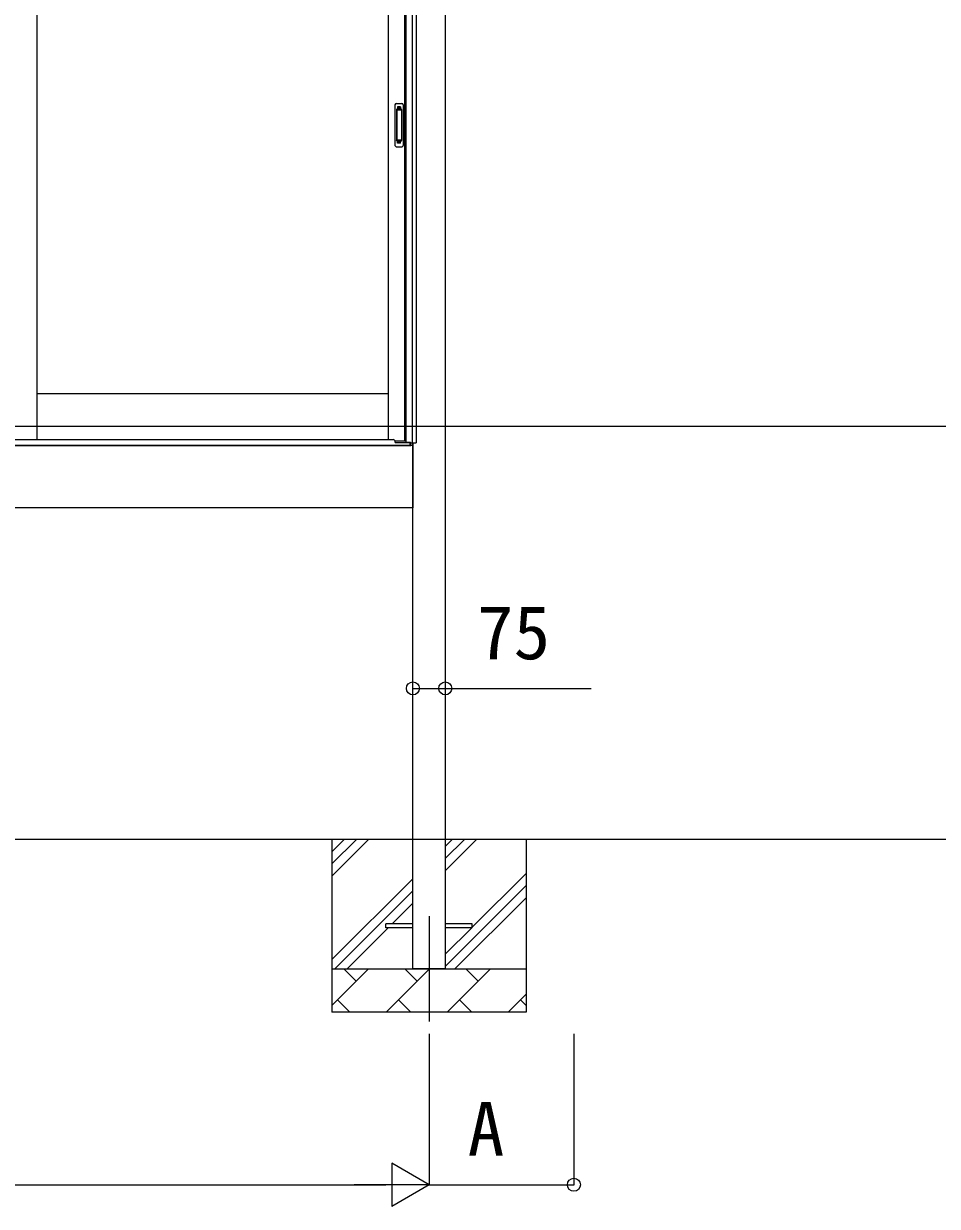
# Model space of a CAD drawing. Units: millimetres, scale not verified. Extents: x -8750 to 8750, y -13000 to 12944.
# Drawn here: x 835 to 2951, y 1634 to 4374 of the extents above; entities that cross this region are included whole.
import ezdxf
from ezdxf.enums import TextEntityAlignment as Align

# ---------------------------------------------------------------- set-up
doc = ezdxf.new("R2010")
doc.units = ezdxf.units.MM
doc.header["$LTSCALE"] = 70
for name, color, linetype in [('0-3_YKK_12', 2, 'Continuous'), ('0-4_YKK_A1', 4, 'Continuous'), ('0-5_YKK_D', 6, 'Continuous')]:
    doc.layers.add(name, color=color, linetype=linetype)
doc.styles.add('ＭＳ ゴシック', font='')
doc.styles.get('ＭＳ ゴシック').set_extended_font_data('MS Gothic')

msp = doc.modelspace()

# ---------------------------------------------------------------- linework, layer by layer
at = {"layer": '0-3_YKK_12'}
msp.add_line((1773.85, 2306.41), (1773.85, 2062.39), dxfattribs=at)
at = {"layer": '0-4_YKK_A1'}
for p, q in [((1735.05, 5376.4), (1735.05, 3403.4)), ((1743.85, 5376.4), (1743.85, 3403.4)), ((865.1, 5346.4), (865.1, 3410.9)), ((1678.85, 5346.4), (1678.85, 3410.9)), ((1716.65, 5346.4), (1716.65, 3407.4)), ((1719.85, 5346.4), (1719.85, 3404.9)), ((1694.85, 4186.4), (1694.85, 4092.4)), ((1697.85, 4189.4), (1710.85, 4189.4)), ((1698.65, 4175.4), (1698.65, 4103.4)), ((1698.75, 4175.85), (1698.94, 4173.99)), ((1698.94, 4172.99), (1698.94, 4105.81)), ((1709.05, 4176.4), (1699.65, 4176.4)), ((1708.69, 4173.99), (1699.94, 4173.99)), ((1707.85, 4181.4), (1700.85, 4181.4)), ((1700.85, 4181.39), (1700.85, 4176.9)), ((1707.85, 4178.99), (1700.85, 4178.99)), ((1707.85, 4178.49), (1700.85, 4178.49)), ((1707.85, 4181.39), (1707.85, 4176.9)), ((1709.68, 4173.99), (1709.92, 4175.89)), ((1709.68, 4172.99), (1709.68, 4105.81)), ((1710.05, 4175.4), (1710.05, 4103.4)), ((1713.85, 4186.4), (1713.85, 4092.4)), ((1697.85, 4089.4), (1710.85, 4089.4)), ((1698.75, 4102.95), (1698.94, 4104.81)), ((1709.05, 4102.4), (1699.65, 4102.4)), ((1708.69, 4104.81), (1699.94, 4104.81)), ((1700.85, 4097.41), (1700.85, 4101.9)), ((1707.85, 4100.31), (1700.85, 4100.31)), ((1707.85, 4099.81), (1700.85, 4099.81)), ((1707.85, 4097.4), (1700.85, 4097.4)), ((1707.85, 4097.41), (1707.85, 4101.9)), ((1709.92, 4102.91), (1709.68, 4104.81)), ((865.1, 3517.4), (1678.85, 3517.4)), ((-7574.9, 3441.9), (7561.34, 3441.9)), ((1719.85, 3407.4), (1695.12, 3407.4)), ((1695.35, 3404.4), (1695.35, 3405.9)), ((1719.85, 3404.9), (1730.85, 3404.9)), ((1730.35, 3397.4), (1730.35, 3404.9)), ((1730.85, 3397.4), (1730.85, 3404.9)), ((1736.35, 3403.4), (1736.35, 3397.4)), ((1736.35, 3397.4), (-1828.65, 3397.4)), ((-1822.65, 3397.4), (1730.35, 3397.4)), ((1730.85, 3397.4), (1731.95, 3397.4)), ((1736.35, 3397.4), (1736.35, 3252.4)), ((1736.35, 3252.4), (-1828.65, 3252.4)), ((7561.34, 2484.4), (-7093.99, 2484.4)), ((1548.85, 2484.4), (1548.85, 2084.4)), ((1548.85, 2399.35), (1633.9, 2484.4)), ((1548.85, 2427.63), (1605.62, 2484.4)), ((1548.85, 2455.92), (1577.33, 2484.4)), ((1811.35, 2411.85), (1883.9, 2484.4)), ((1811.35, 2440.13), (1855.62, 2484.4)), ((1811.35, 2468.42), (1827.33, 2484.4)), ((1998.85, 2484.4), (1998.85, 2084.4)), ((1548.85, 2205.92), (1736.35, 2393.42)), ((1873.85, 2280.92), (1998.85, 2405.92)), ((1555.62, 2184.4), (1736.35, 2365.13)), ((1811.35, 2190.13), (1998.85, 2377.63)), ((1688.4, 2288.9), (1736.35, 2336.85)), ((1833.9, 2184.4), (1998.85, 2349.35)), ((1583.9, 2184.4), (1679.4, 2279.9)), ((1673.85, 2279.9), (1673.85, 2288.9)), ((1736.35, 2288.9), (1673.85, 2288.9)), ((1736.35, 2279.9), (1673.85, 2279.9)), ((1873.85, 2288.9), (1811.35, 2288.9)), ((1811.35, 2218.42), (1872.83, 2279.9)), ((1873.85, 2279.9), (1811.35, 2279.9)), ((1873.85, 2279.9), (1873.85, 2288.9)), ((1548.85, 2184.4), (1998.85, 2184.4)), ((1548.85, 2100.09), (1633.16, 2184.4)), ((1604.61, 2155.85), (1576.06, 2184.4)), ((1674.59, 2084.4), (1774.59, 2184.4)), ((1746.03, 2155.85), (1717.48, 2184.4)), ((1811.35, 2184.4), (1736.35, 2184.4)), ((1816.01, 2084.4), (1916.01, 2184.4)), ((1887.45, 2155.85), (1858.9, 2184.4)), ((1561.72, 2112.95), (1590.27, 2084.4)), ((1703.14, 2112.95), (1731.69, 2084.4)), ((1844.56, 2112.95), (1873.11, 2084.4)), ((1957.43, 2084.4), (1998.85, 2125.82)), ((1985.98, 2112.95), (1998.85, 2100.09)), ((1998.85, 2084.4), (1548.85, 2084.4))]:
    msp.add_line(p, q, dxfattribs=at)
for points in [[(1811.35, 5387.4), (1811.35, 2484.4), (1811.35, 2184.4)], [(-1782.65, 3410.9), (-912.4, 3410.9), (1690.35, 3410.9)], [(1695.35, 3404.4), (1719.85, 3404.4), (1730.35, 3404.4)], [(1731.95, 3397.4), (1731.95, 3403.4), (1743.85, 3403.4)], [(1736.35, 2184.4), (1736.35, 2484.4), (1736.35, 3403.4)]]:
    msp.add_lwpolyline(points, dxfattribs=at)
for centre, radius, start, end in [((1697.85, 4186.4), 3, 90, 180), ((1699.65, 4175.4), 1, 90, 180), ((1699.94, 4172.99), 1, 90, 180), ((1708.68, 4172.99), 1, 0, 90), ((1709.05, 4175.4), 1, 0, 90), ((1710.85, 4186.4), 3, 0, 90), ((1697.85, 4092.4), 3, 180, 270), ((1699.65, 4103.4), 1, 180, 270), ((1699.94, 4105.81), 1, 180, 270), ((1708.68, 4105.81), 1, 270, 0), ((1709.05, 4103.4), 1, 270, 0), ((1710.85, 4092.4), 3, 270, 0), ((1690.35, 3405.9), 5, 0, 90)]:
    msp.add_arc(centre, radius, start, end, dxfattribs=at)
at = {"layer": '0-5_YKK_D'}
for p, q in [((1773.85, 2034.4), (1773.85, 1683.4)), ((1773.85, 2034.4), (1773.85, 1683.4)), ((2109.35, 2034.4), (2109.35, 1683.4)), ((1773.85, 1684.4), (1687.25, 1734.4)), ((1687.25, 1734.4), (1687.25, 1634.4)), ((-1766.15, 1684.4), (1673.85, 1684.4)), ((1773.85, 1684.4), (1600.64, 1684.4)), ((1773.85, 1684.4), (1687.25, 1634.4)), ((1773.85, 1684.4), (2109.35, 1684.4))]:
    msp.add_line(p, q, dxfattribs=at)
msp.add_lwpolyline([(1736.35, 2834.4), (1811.35, 2834.4), (2149.65, 2834.4)], dxfattribs=at)
for centre in [(1736.35, 2834.4), (1811.35, 2834.4), (2109.35, 1684.4)]:
    msp.add_circle(centre, 15, dxfattribs=at)

# ---------------------------------------------------------------- texts
at = {"layer": '0-5_YKK_D', "style": 'ＭＳ ゴシック'}
for s, p in [('75', (1884.93, 2864.4)), ('A', (1863.36, 1714.4))]:
    msp.add_text(s, height=124.6, dxfattribs=at).set_placement(p, align=Align.BOTTOM_LEFT)

doc.saveas('drawing.dxf')
